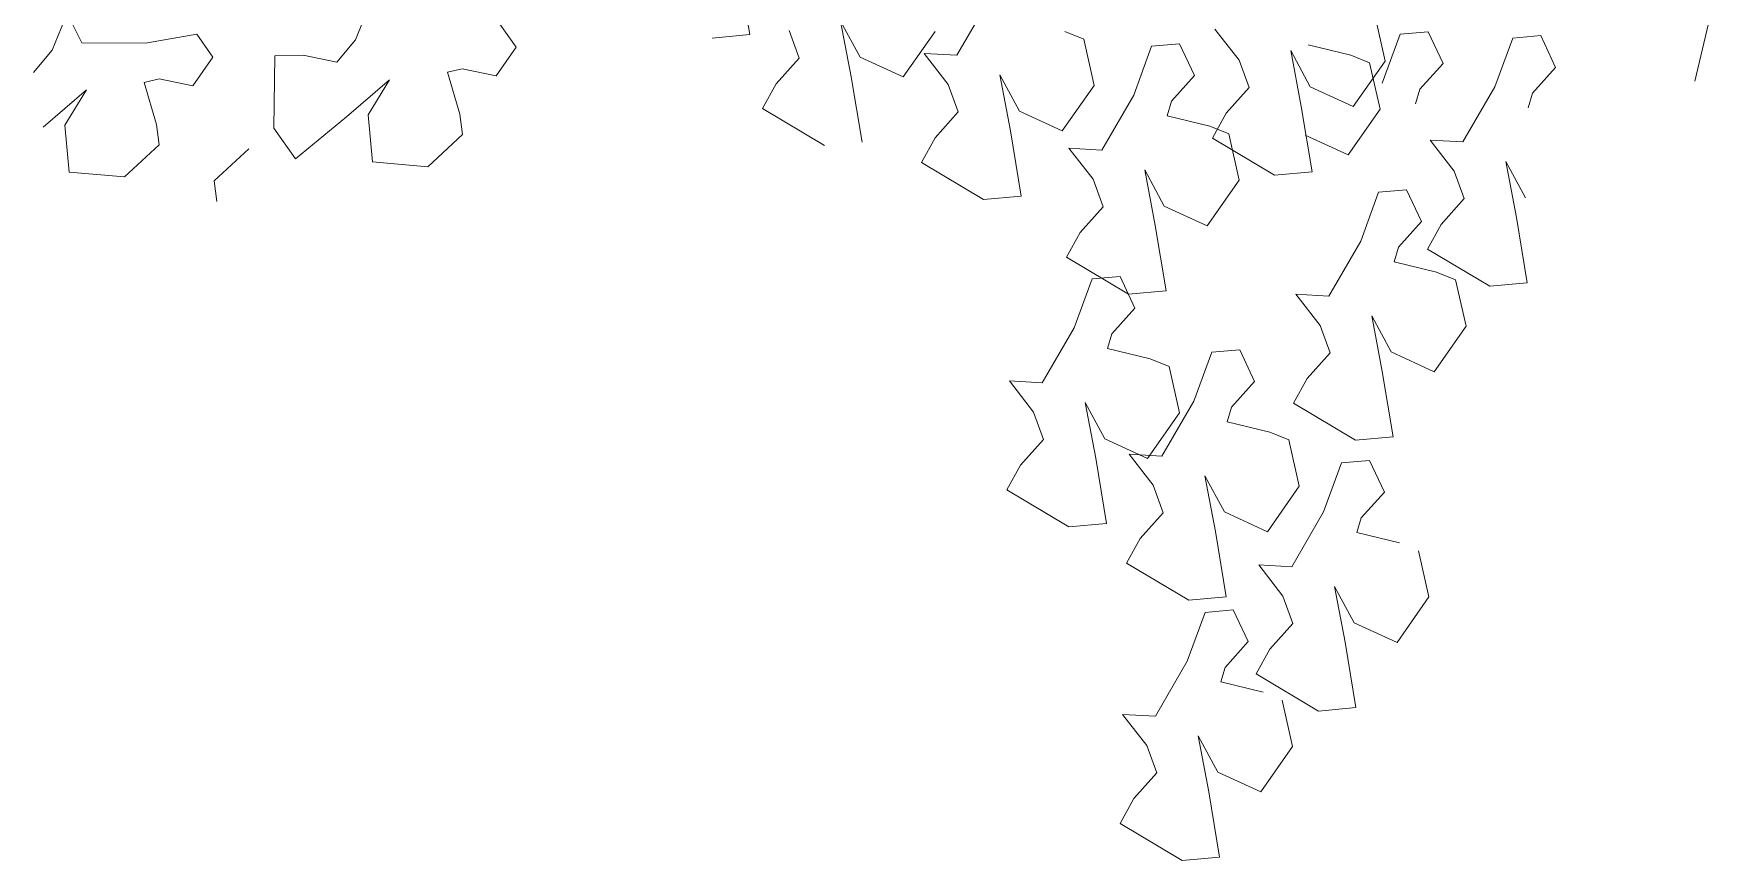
# Model space of a CAD drawing. Header units: metres. Extents: x -44 to 358, y -286 to 66.
# Drawn here: x 200.096 to 200.741, y 9.943 to 10.26 of the extents above; entities that cross this region are included whole.
import ezdxf

# ---------------------------------------------------------------- set-up
doc = ezdxf.new("R2010")
doc.units = ezdxf.units.M
doc.header["$LTSCALE"] = 0.3
doc.linetypes.add('CONTINU', pattern=[0])
doc.layers.add('arbustos', color=95, linetype='Continuous', lineweight=0)
doc.layers.add('matas', color=74, linetype='Continuous', lineweight=0, transparency=0.6)

# ---------------------------------------------------------------- blocks, each defined once
blk = doc.blocks.new('A$C4E4C09DE')
at = {"layer": 'matas', "color": 97, "linetype": 'CONTINU', "true_color": 0x467138}
for p, q in [((98.99, 32.632), (98.45, 29.947)), ((58.722, 32.324), (59.308, 29.393)), ((72.639, 31.67), (72.143, 29.772)), ((89.851, 29.392), (88.611, 31.71)), ((65.74, 31.049), (65.081, 29.758)), ((66.896, 30.904), (65.74, 31.049)), ((67.565, 28.86), (66.896, 30.904)), ((70.403, 31.049), (69.744, 29.758)), ((71.559, 30.904), (70.403, 31.049)), ((72.228, 28.86), (71.559, 30.904)), ((78.177, 29.6), (79.223, 30.847)), ((93.847, 29.17), (94.708, 30.639)), ((94.708, 30.639), (94.19, 28.348)), ((114.737, 29.163), (114.18, 30.692)), ((73.572, 29.968), (72.777, 29.672)), ((75.348, 30.331), (73.572, 29.968)), ((75.198, 28.6), (76.059, 30.069)), ((76.059, 30.069), (75.541, 27.778)), ((80.66, 30.191), (80.001, 28.9)), ((81.816, 30.046), (80.66, 30.191)), ((82.484, 28.002), (81.816, 30.046)), ((84.629, 30.242), (84.133, 28.344)), ((85.425, 30.538), (84.629, 30.242)), ((90.792, 30.342), (92.046, 28.419)), ((96.374, 29.051), (96.827, 30.17)), ((98.45, 29.947), (99.997, 29.753)), ((108.79, 30.026), (108.086, 29.098)), ((65.081, 29.758), (65.996, 28.661)), ((69.744, 29.758), (70.658, 28.661)), ((72.143, 29.772), (73.396, 27.849)), ((72.777, 29.672), (72.281, 27.774)), ((77.725, 28.481), (78.177, 29.6)), ((91.214, 29.419), (89.851, 29.392)), ((90.168, 28.172), (91.214, 29.419)), ((92.046, 28.419), (93.847, 29.17)), ((115.48, 28.211), (114.737, 29.163)), ((121.312, 29.168), (120.609, 28.239)), ((123.417, 28.725), (121.312, 29.168)), ((126.702, 29.834), (126.044, 28.64)), ((127.259, 28.304), (126.702, 29.834)), ((65.996, 28.661), (66.154, 28.051)), ((68.805, 26.542), (67.565, 28.86)), ((70.658, 28.661), (70.817, 28.051)), ((73.396, 27.849), (75.198, 28.6)), ((78.64, 27.384), (77.725, 28.481)), ((80.001, 28.9), (80.915, 27.803)), ((87.188, 27.172), (88.05, 28.641)), ((88.05, 28.641), (87.532, 26.349)), ((97.289, 27.954), (96.374, 29.051)), ((108.086, 29.098), (108.875, 27.881)), ((126.044, 28.64), (123.417, 28.725)), ((72.281, 27.774), (73.534, 25.851)), ((75.541, 27.778), (75.001, 25.093)), ((80.915, 27.803), (81.074, 27.193)), ((83.724, 25.684), (82.484, 28.002)), ((84.133, 28.344), (85.387, 26.421)), ((89.716, 27.053), (90.168, 28.172)), ((94.19, 28.348), (93.65, 25.663)), ((97.817, 26.91), (97.289, 27.954)), ((108.875, 27.881), (110.282, 28.125)), ((110.282, 28.125), (110.89, 27.957)), ((110.89, 27.957), (110.316, 26.238)), ((116.887, 28.455), (115.48, 28.211)), ((118.055, 28.39), (116.887, 28.455)), ((117.994, 25.401), (118.055, 28.39)), ((120.609, 28.239), (121.397, 27.023)), ((128.002, 27.353), (127.259, 28.304)), ((79.168, 26.34), (78.64, 27.384)), ((81.074, 27.193), (79.298, 26.83)), ((85.387, 26.421), (87.188, 27.172)), ((114.113, 26.082), (113.272, 27.562)), ((113.272, 27.562), (114.997, 25.968)), ((121.397, 27.023), (122.805, 27.267)), ((122.805, 27.267), (123.412, 27.099)), ((123.412, 27.099), (122.839, 25.38)), ((70.168, 26.569), (68.805, 26.542)), ((69.122, 25.322), (70.168, 26.569)), ((73.534, 25.851), (75.335, 26.602)), ((78.503, 26.534), (78.007, 24.636)), ((79.298, 26.83), (78.503, 26.534)), ((90.63, 25.956), (89.716, 27.053)), ((95.198, 25.469), (97.817, 26.91)), ((126.635, 25.224), (125.794, 26.704)), ((125.794, 26.704), (127.52, 25.11)), ((66.142, 24.322), (67.003, 25.79)), ((67.003, 25.79), (66.485, 23.499)), ((76.548, 24.899), (79.168, 26.34)), ((85.087, 25.711), (83.724, 25.684)), ((84.041, 24.464), (85.087, 25.711)), ((87.532, 26.349), (86.992, 23.665)), ((91.158, 24.912), (90.63, 25.956)), ((110.316, 26.238), (110.175, 25.401)), ((113.863, 24.146), (114.113, 26.082)), ((114.997, 25.968), (117.052, 24.158)), ((68.67, 24.203), (69.122, 25.322)), ((75.001, 25.093), (76.548, 24.899)), ((110.175, 25.401), (111.571, 24.023)), ((117.052, 24.158), (117.994, 25.401)), ((122.839, 25.38), (122.698, 24.543)), ((126.385, 23.288), (126.635, 25.224)), ((71.066, 24.485), (70.407, 23.193)), ((72.222, 24.339), (71.066, 24.485)), ((72.891, 22.296), (72.222, 24.339)), ((78.007, 24.636), (79.26, 22.712)), ((81.061, 23.464), (81.923, 24.932)), ((81.923, 24.932), (81.405, 22.641)), ((83.589, 23.345), (84.041, 24.464)), ((88.539, 23.47), (91.158, 24.912)), ((120.381, 23.126), (118.985, 24.504)), ((122.698, 24.543), (124.093, 23.164)), ((69.584, 23.106), (68.67, 24.203)), ((86.992, 23.665), (88.539, 23.47)), ((111.571, 24.023), (113.863, 24.146)), ((66.485, 23.499), (65.945, 20.815)), ((70.112, 22.062), (69.584, 23.106)), ((70.407, 23.193), (71.322, 22.096)), ((79.26, 22.712), (81.061, 23.464)), ((84.503, 22.248), (83.589, 23.345)), ((120.24, 22.289), (120.381, 23.126)), ((124.093, 23.164), (126.385, 23.288)), ((74.131, 19.977), (72.891, 22.296)), ((81.405, 22.641), (80.865, 19.957)), ((85.031, 21.204), (84.503, 22.248)), ((67.493, 20.62), (70.112, 22.062)), ((71.322, 22.096), (71.48, 21.486)), ((68.909, 20.827), (68.413, 18.93)), ((69.705, 21.124), (68.909, 20.827)), ((71.48, 21.486), (69.705, 21.124)), ((82.412, 19.762), (85.031, 21.204)), ((65.945, 20.815), (67.493, 20.62)), ((82.788, 20.488), (82.129, 19.197)), ((83.944, 20.343), (82.788, 20.488)), ((84.612, 18.299), (83.944, 20.343)), ((75.494, 20.004), (74.131, 19.977)), ((74.448, 18.757), (75.494, 20.004)), ((80.865, 19.957), (82.412, 19.762)), ((68.413, 18.93), (69.666, 17.006)), ((71.468, 17.758), (72.329, 19.226)), ((72.329, 19.226), (71.811, 16.935)), ((73.995, 17.638), (74.448, 18.757)), ((82.129, 19.197), (83.043, 18.1)), ((83.043, 18.1), (83.202, 17.49)), ((85.852, 15.981), (84.612, 18.299)), ((69.666, 17.006), (71.468, 17.758)), ((74.91, 16.541), (73.995, 17.638)), ((77.731, 17.632), (77.072, 16.341)), ((78.887, 17.487), (77.731, 17.632)), ((79.556, 15.443), (78.887, 17.487)), ((83.202, 17.49), (81.426, 17.127)), ((71.811, 16.935), (71.271, 14.25)), ((80.631, 16.831), (80.135, 14.933)), ((81.426, 17.127), (80.631, 16.831)), ((75.438, 15.497), (74.91, 16.541)), ((77.072, 16.341), (77.986, 15.244)), ((87.215, 16.008), (85.852, 15.981)), ((86.169, 14.761), (87.215, 16.008)), ((72.819, 14.056), (75.438, 15.497)), ((80.795, 13.125), (79.556, 15.443)), ((78.145, 14.634), (76.369, 14.271)), ((77.986, 15.244), (78.145, 14.634)), ((80.135, 14.933), (81.388, 13.01)), ((83.189, 13.761), (84.051, 15.23)), ((84.051, 15.23), (83.533, 12.938)), ((85.717, 13.642), (86.169, 14.761)), ((71.271, 14.25), (72.819, 14.056)), ((75.574, 13.975), (75.078, 12.077)), ((76.369, 14.271), (75.574, 13.975)), ((72.209, 13.244), (71.55, 11.953)), ((73.365, 13.099), (72.209, 13.244)), ((81.388, 13.01), (83.189, 13.761)), ((86.631, 12.545), (85.717, 13.642)), ((74.034, 11.055), (73.365, 13.099)), ((82.158, 13.152), (80.795, 13.125)), ((81.112, 11.905), (82.158, 13.152)), ((83.533, 12.938), (82.993, 10.254)), ((87.159, 11.501), (86.631, 12.545)), ((71.55, 11.953), (72.465, 10.856)), ((75.078, 12.077), (76.331, 10.153)), ((78.133, 10.905), (78.994, 12.373)), ((78.994, 12.373), (78.476, 10.082)), ((80.66, 10.786), (81.112, 11.905)), ((84.54, 10.06), (87.159, 11.501)), ((72.465, 10.856), (72.623, 10.246)), ((75.274, 8.737), (74.034, 11.055)), ((76.331, 10.153), (78.133, 10.905)), ((81.574, 9.689), (80.66, 10.786)), ((72.623, 10.246), (70.848, 9.883)), ((78.476, 10.082), (77.936, 7.398)), ((82.993, 10.254), (84.54, 10.06)), ((70.052, 9.586), (69.556, 7.689)), ((82.102, 8.645), (81.574, 9.689)), ((76.637, 8.764), (75.274, 8.737)), ((75.591, 7.517), (76.637, 8.764)), ((79.483, 7.203), (82.102, 8.645)), ((69.556, 7.689), (70.81, 5.765)), ((72.611, 6.517), (73.472, 7.985)), ((73.472, 7.985), (72.954, 5.694)), ((75.138, 6.398), (75.591, 7.517)), ((77.936, 7.398), (79.483, 7.203)), ((70.81, 5.765), (72.611, 6.517)), ((76.053, 5.301), (75.138, 6.398)), ((77.628, 6.871), (76.969, 5.58)), ((78.784, 6.726), (77.628, 6.871)), ((79.453, 4.682), (78.784, 6.726)), ((72.954, 5.694), (72.414, 3.009)), ((76.969, 5.58), (77.883, 4.483)), ((76.581, 4.256), (76.053, 5.301)), ((73.962, 2.815), (76.581, 4.256)), ((77.883, 4.483), (78.042, 3.873)), ((80.693, 2.364), (79.453, 4.682)), ((78.042, 3.873), (76.266, 3.51)), ((72.414, 3.009), (73.962, 2.815)), ((75.471, 3.214), (74.975, 1.316)), ((82.055, 2.391), (80.693, 2.364)), ((81.009, 1.144), (82.055, 2.391)), ((78.03, 0.144), (78.891, 1.613)), ((78.891, 1.613), (78.373, -0.678)), ((74.975, 1.316), (76.228, -0.607)), ((80.557, 0.025), (81.009, 1.144)), ((76.228, -0.607), (78.03, 0.144)), ((81.472, -1.072), (80.557, 0.025)), ((78.373, -0.678), (77.833, -3.363)), ((82, -2.116), (81.472, -1.072)), ((79.38, -3.557), (82, -2.116)), ((77.833, -3.363), (79.38, -3.557))]:
    blk.add_line(p, q, dxfattribs=at)

msp = doc.modelspace()

# ---------------------------------------------------------------- block references
at = {"layer": 'arbustos', "xscale": -0.009285680329938381, "yscale": 0.009285680329938381, "zscale": 0.009285680329938381, "rotation": 358}
msp.add_blockref('A$C4E4C09DE', (201.2752519, 9.949822, 0), dxfattribs=at)

doc.saveas('drawing.dxf')
